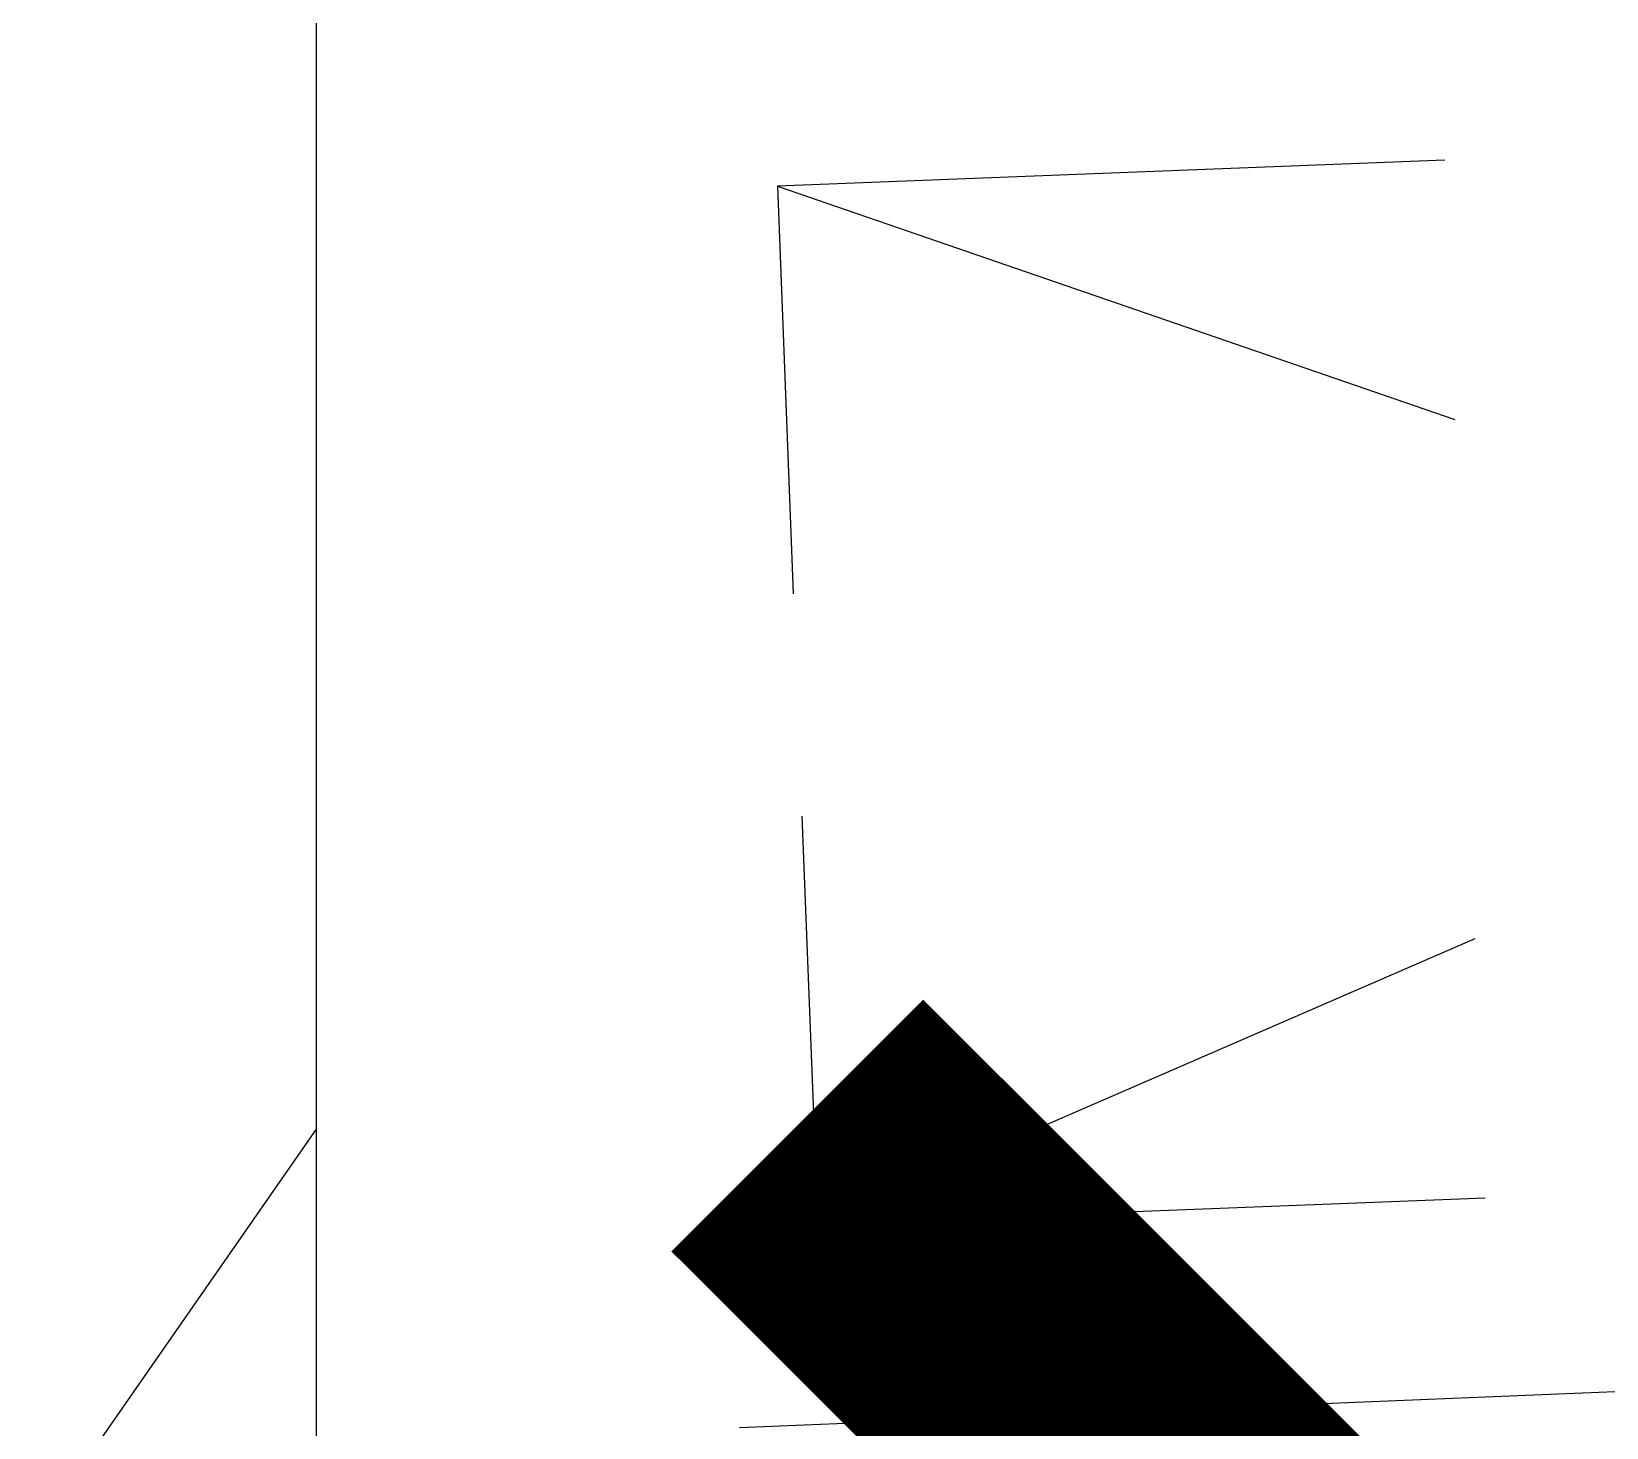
# Model space of a CAD drawing. Header units: inches. Extents: x 0 to 1813292486, y 0 to 3473589894.
# Drawn here: x 600620840 to 600621371, y 3473201266 to 3473201737 of the extents above; entities that cross this region are included whole.
import ezdxf

# ---------------------------------------------------------------- set-up
doc = ezdxf.new("R2010")
doc.units = ezdxf.units.IN
doc.header["$LTSCALE"] = 1000
doc.header["$MEASUREMENT"] = 0
for name, color, linetype in [('A-Anno-Note', 241, 'Continuous'), ('AX-MALL-DIM-P02$0$A-Anno-Dims', 3, 'Continuous'), ('AX-MALL-P02-200$0$A-Anno-Note', 241, 'Continuous'), ('AX-MALL-WALL-P02$0$A-Anno-Note', 241, 'Continuous'), ('AX-MALL-WALL-P02-QT$0$A-Curt', 151, 'Continuous'), ('AX-MALL-WALL-P02-QT$0$A-Detl-Patt', 8, 'Continuous'), ('AX-MALL-WALL-P02-QT$0$A-Detl-Thin', 131, 'Continuous'), ('AX-MALL-WALL-P02-QT$0$A-Fixt', 81, 'Continuous'), ('AX-MALL-WALL-P02-QT$0$A-Wall', 2, 'Continuous'), ('AX-MALL-WALL-P02-QT$0$A-Wall-Patt', 13, 'Continuous')]:
    doc.layers.add(name, color=color, linetype=linetype)
doc.styles.add('AX-MALL-DIM-P02$0$_TCH_DIM_T3', font='gbenor.shx')
doc.dimstyles.new('AX-MALL-DIM-P02$0$_TCH_ARCH&&200', dxfattribs={"dimtxt": 595, "dimasz": 300, "dimexe": 500, "dimexo": 500, "dimgap": 152.5, "dimtad": 1, "dimdec": 0, "dimzin": 0, "dimdsep": 46, "dimtxsty": 'AX-MALL-DIM-P02$0$_TCH_DIM_T3', "dimblk": 'AX-MALL-DIM-P02$0$_ArchTick', "dimcen": 0.09, "dimclrt": 7, "dimazin": 2, "dimtfac": 1, "dimtdec": 0, "dimtix": 1, "dimtmove": 2, "dimatfit": 3, "dimfxl": 500, "dimtolj": 1, "dimtzin": 0, "dimarcsym": 0})

# ---------------------------------------------------------------- blocks, each defined once
blk = doc.blocks.new('AX-MALL-WALL-P02-QT$0$tj')
at = {"layer": 'AX-MALL-WALL-P02-QT$0$A-Detl-Patt'}
h = blk.add_hatch(dxfattribs=at)
h.set_pattern_fill('STEEL', color=256, scale=100.0000000000001, angle=50.43183869082386)
h.set_pattern_definition([(75.00000000004839, (-14278.19445574284, 156289.8254051208), (-153.3407249234246, 41.08752340989569), []), (75.00000000004839, (-14317.88195610046, 156358.5661673546), (-153.3407249234246, 41.08752340989569), [])])
edge = h.paths.add_edge_path()
edge.add_arc((274302.9537697641, 370915.3693751197), 354853.2281302969, 270.9601093956941, 275.9513128638887)
edge.add_line((311095.3180618286, 17974.67259407043), (323404.2928284407, 17664.898229599))
edge.add_arc((337498.5854798314, -5423.033113246463), 27049.98445535583, 84.4296474408203, 121.40245730350341, ccw=False)
edge.add_line((340124.270958662, 21499.21483898163), (352435.6233639717, 23411.5238032341))
edge.add_line((352435.6233639717, 23411.5238032341), (352460.3320846558, 23263.57286787033))
edge.add_arc((262948.9762239404, 558936.3422532297), 543099.989586636, 279.486523026639, 288.5053300047131)
edge.add_line((435325.042740941, 43917.80823612213), (435185.9318172932, 44187.60760259628))
edge.add_arc((262948.9762341097, 558936.342259489), 542799.9895904897, 279.51816553668203, 288.50044427399206, ccw=False)
edge.add_line((352706.5441896915, 23608.95860147476), (352681.7270303965, 23756.88773488998))
edge.add_line((352681.7270303965, 23756.88773488998), (340117.7681742907, 21803.84383869171))
edge.add_arc((337510.0970116529, -5455.006554111635), 27383.29552171703, 84.53552636432372, 121.2026843873002)
edge.add_line((323323.7129554749, 17967.02113437653), (311085.7617697716, 18275.00808191299))
edge.add_arc((274273.8104503512, 371474.5356685471), 355112.6948552598, 270.96411062040687, 275.9501261722048, ccw=False)
edge.add_line((280248.9759351015, 16412.11376953125), (280248.9759185314, 16111.96136569977))
blk = doc.blocks.new('AX-MALL-WALL-P02-QT$0$JB-AC(O)-Hide')
for p, q in [((-225, 174.9999999999709), (-450, 174.9999999999709)), ((-450, 174.9999999999709), (-450, 37.4999999999709)), ((-450, 174.9999999999709), (-225, 87.4999999999709)), ((-450, -37.5000000000291), (-450, -175.0000000000291)), ((-450, -175.0000000000291), (-225, -87.5000000000291)), ((-450, -175.0000000000291), (-225, -175.0000000000291))]:
    blk.add_line(p, q)
blk = doc.blocks.new('AX-MALL-WALL-P02-QT')
at = {"layer": 'AX-MALL-WALL-P02-QT$0$A-Wall-Patt'}
h = blk.add_hatch(dxfattribs=at)
h.set_pattern_fill('普通砖', color=256, scale=200, style=0)
h.set_pattern_definition([(45, (0, 359.0227), (-353.55353201463, 353.55353201463), [])])
h.paths.add_polyline_path([(600417718.1118269, 3473047390.212461), (600417835.2439593, 3473047422.026273), (600421800.0997695, 3473058065.096098), (600421729.6638103, 3473058162.477925), (600421612.6821402, 3473058134.914665), (600417645.0108649, 3473047484.287138)])
at = {"layer": 'AX-MALL-WALL-P02-QT$0$A-Curt'}
blk.add_arc((600585645.7257384, 3473560475.2751), 539799.9573238823, 251.9031495587918, 252.0517166326619, dxfattribs=at)
at = {"layer": 'AX-MALL-WALL-P02-QT$0$A-Wall'}
blk.add_line((600417835.2439593, 3473047422.026273), (600421800.0997695, 3473058065.096098), dxfattribs=at)
at = {"layer": 'AX-MALL-WALL-P02-QT$0$A-Detl-Thin', "rotation": 339.5681613091762}
blk.add_blockref('AX-MALL-WALL-P02-QT$0$tj', (600144118.6961328, 3473128496.287411), dxfattribs=at)
at = {"layer": 'AX-MALL-WALL-P02-QT$0$A-Fixt', "rotation": 341.7950899370094}
blk.add_blockref('AX-MALL-WALL-P02-QT$0$JB-AC(O)-Hide', (600418501.6785258, 3473047458.474472), dxfattribs=at)
blk = doc.blocks.new('AX-MALL-WALL-P02')
at = {"layer": 'AX-MALL-WALL-P02$0$A-Anno-Note'}
blk.add_blockref('AX-MALL-WALL-P02-QT', (0, 0), dxfattribs=at)
blk = doc.blocks.new('AX-MALL-DIM-P02$0$_ArchTick')
at = {"color": 0, "linetype": 'ByBlock', "const_width": 0.4}
blk.add_lwpolyline([(-0.5, -0.5), (0.5, 0.5)], dxfattribs=at)
blk = doc.blocks.new('*D1663')
at = {"layer": 'AX-MALL-DIM-P02$0$A-Anno-Dims', "color": 0, "lineweight": -2, "transparency": 16777216}
for p, q in [((600417555.322159, 3473047481.055955), (600418581.3598729, 3473047098.826799)), ((600416736.5772272, 3473043579.064034), (600418112.8157996, 3473047273.373215)), ((600416179.0835868, 3473043786.746773), (600417205.1213006, 3473043404.517618))]:
    blk.add_line(p, q, dxfattribs=at)
at = {"layer": 'AX-MALL-DIM-P02$0$A-Anno-Dims', "color": 0, "lineweight": -2, "transparency": 16777216, "xscale": 300, "yscale": 300, "zscale": 300}
for p, rotation in [((600418112.8157996, 3473047273.373215), 69.56816131005212), ((600416736.5772272, 3473043579.064034), 249.5681613100521)]:
    blk.add_blockref('AX-MALL-DIM-P02$0$_ArchTick', p, dxfattribs=dict(at, rotation=rotation))
at = {"layer": 'AX-MALL-DIM-P02$0$A-Anno-Dims', "color": 7, "transparency": 16777216, "insert": (600417003.0068471, 3473045583.310399), "char_height": 595, "attachment_point": 5, "rotation": 69.56816131005213, "style": 'AX-MALL-DIM-P02$0$_TCH_DIM_T3'}
blk.add_mtext('\\A1;3942', dxfattribs=at)
blk = doc.blocks.new('AX-MALL-DIM-P02')
at = {"layer": 'AX-MALL-DIM-P02$0$A-Anno-Dims'}
dim = blk.add_aligned_dim(p1=(600415710.5395133, 3473043961.293189), p2=(600417086.7780857, 3473047655.60237), distance=-1094.9212377751749, dimstyle='AX-MALL-DIM-P02$0$_TCH_ARCH&&200', dxfattribs=at)
dim.commit()
dim.dimension.update_dxf_attribs({"geometry": '*D1663', "text_midpoint": (600417003.0068471, 3473045583.310399)})
blk = doc.blocks.new('AX-MALL-P02-200')
at = {"layer": 'AX-MALL-P02-200$0$A-Anno-Note'}
blk.add_blockref('AX-MALL-WALL-P02', (0, 0), dxfattribs=at)
blk.add_blockref('AX-MALL-DIM-P02', (0, 0), dxfattribs=at)

msp = doc.modelspace()

# ---------------------------------------------------------------- block references
at = {"layer": 'A-Anno-Note', "rotation": 20.43183869077545}
msp.add_blockref('AX-MALL-P02-200', (1250392458.527329, 9048125.682563305), dxfattribs=at)

doc.saveas('drawing.dxf')
